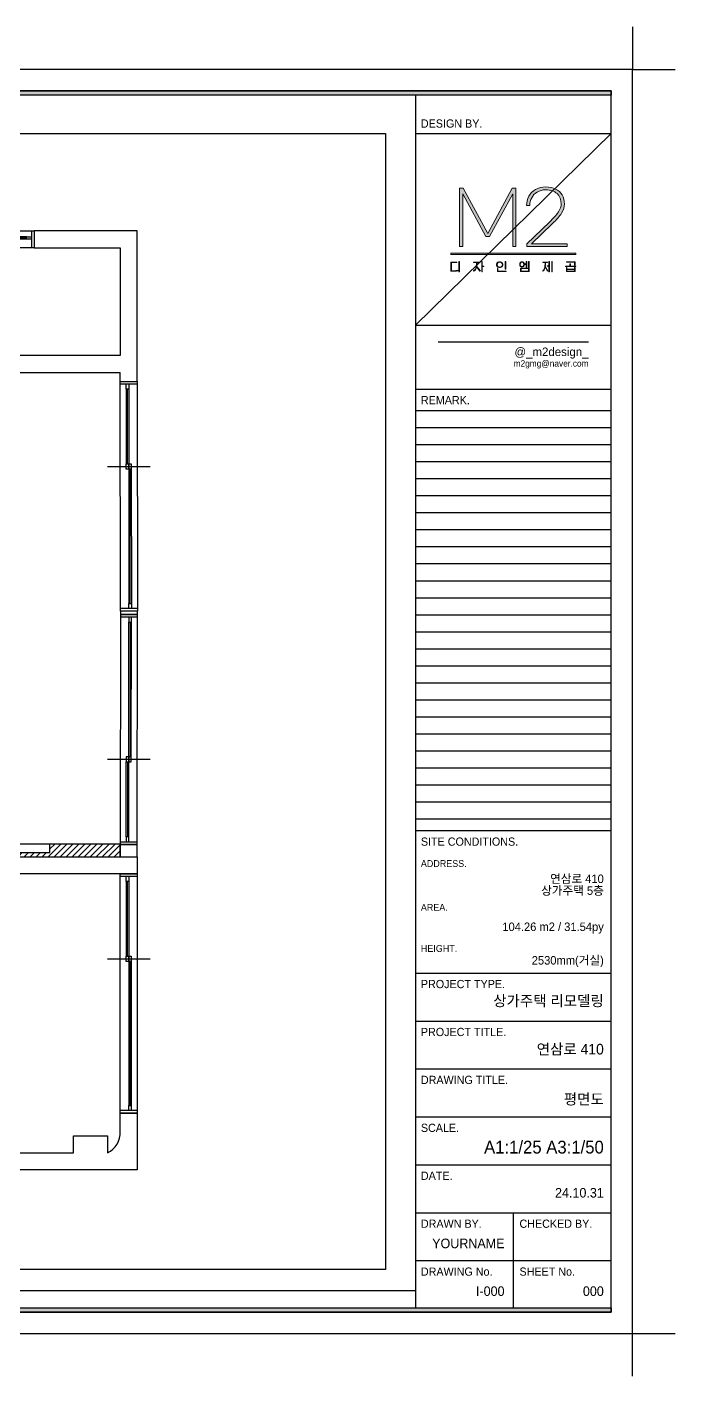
# Model space of a CAD drawing. Header units: millimetres. Extents: x 194631 to 262977, y 38570 to 93030.
# Drawn here: x 255357 to 262977, y 58422 to 74272 of the extents above; entities that cross this region are included whole.
import ezdxf
from ezdxf.enums import TextEntityAlignment as Align

# ---------------------------------------------------------------- set-up
doc = ezdxf.new("R2010")
doc.units = ezdxf.units.MM
doc.header["$LTSCALE"] = 20
doc.linetypes.add('HID', pattern=[2.5, 1.5, -1])
doc.linetypes.add('HIDDEN', pattern=[9.525, 6.35, -3.175])
doc.layers.get('DEFPOINTS').update_dxf_attribs({"color": 248})
for name, color, linetype in [('03-WAL NEW', 3, 'Continuous'), ('07-DIM', 5, 'Continuous'), ('_U+B808_U+C774_U+C5B4 2', 7, 'Continuous'), ('C-WALL1', 2, 'Continuous'), ('FORM(YOURNAME)-1', 1, 'Continuous'), ('FORM(YOURNAME)-11', 1, 'Continuous'), ('FORM(YOURNAME)-11 @ 1', 1, 'Continuous'), ('도면층2', 2, 'Continuous'), ('도면층4', 4, 'Continuous'), ('도면층5', 5, 'Continuous')]:
    doc.layers.add(name, color=color, linetype=linetype)
doc.styles.add('YOURNAME', font='HY울릉도M.TTF')

# ---------------------------------------------------------------- blocks, each defined once
blk = doc.blocks.new('block 34')
at = {"layer": '_U+B808_U+C774_U+C5B4 2'}
h = blk.add_hatch(color=35, dxfattribs=at)
h.dxf.hatch_style = 2
h.paths.add_polyline_path([(674.6, -105.53), (675.73, -105.53), (683.42, -119.69), (691.1, -105.53), (692.22, -105.53), (692.22, -123.82), (691.22, -123.82), (691.22, -107.31), (683.97, -120.67), (682.84, -120.67), (675.59, -107.31), (675.59, -123.82), (674.6, -123.82)])
h = blk.add_hatch(color=35, dxfattribs=at)
h.dxf.hatch_style = 2
edge = h.paths.add_edge_path()
edge.add_spline(control_points=[(704.68, -105.78), (705.57, -106.21), (706.25, -106.83), (706.73, -107.63), (707.21, -108.43), (707.45, -109.38), (707.45, -110.46), (707.45, -111.43), (707.14, -112.39), (706.53, -113.34), (705.92, -114.29), (704.98, -115.38), (703.7, -116.62), (703.7, -116.62), (697.12, -122.91), (697.12, -122.91), (697.12, -122.91), (708.26, -122.91), (708.26, -122.91), (708.26, -122.91), (708.26, -123.82), (708.26, -123.82), (708.26, -123.82), (695.66, -123.82), (695.66, -123.82), (695.66, -123.82), (695.66, -122.91), (695.66, -122.91), (695.66, -122.91), (702.73, -116.15), (702.73, -116.15), (703.99, -114.93), (704.93, -113.86), (705.54, -112.95), (706.15, -112.03), (706.45, -111.2), (706.45, -110.46), (706.45, -109.07), (706.01, -107.98), (705.12, -107.2), (704.23, -106.42), (703.05, -106.03), (701.57, -106.03), (700.53, -106.03), (699.64, -106.26), (698.89, -106.71), (698.15, -107.15), (697.57, -107.75), (697.18, -108.5), (696.79, -109.25), (696.59, -110.06), (696.59, -110.94), (696.59, -110.94), (695.59, -110.94), (695.59, -110.94), (695.59, -109.89), (695.83, -108.93), (696.3, -108.05), (696.77, -107.17), (697.46, -106.46), (698.36, -105.93), (699.26, -105.4), (700.33, -105.13), (701.57, -105.13), (702.76, -105.13), (703.79, -105.35), (704.68, -105.78)], knot_values=[0, 0, 0, 0, 1, 1, 1, 2, 2, 2, 3, 3, 3, 4, 4, 4, 5, 5, 5, 6, 6, 6, 7, 7, 7, 8, 8, 8, 9, 9, 9, 10, 10, 10, 11, 11, 11, 12, 12, 12, 13, 13, 13, 14, 14, 14, 15, 15, 15, 16, 16, 16, 17, 17, 17, 18, 18, 18, 19, 19, 19, 20, 20, 20, 21, 21, 21, 22, 22, 22, 22], degree=3, periodic=0)
at = {"layer": '_U+B808_U+C774_U+C5B4 2', "lineweight": 0}
blk.add_lwpolyline([(674.6, -105.53), (675.73, -105.53), (683.42, -119.69), (691.1, -105.53), (692.22, -105.53), (692.22, -123.82), (691.22, -123.82), (691.22, -107.31), (683.97, -120.67), (682.84, -120.67), (675.59, -107.31), (675.59, -123.82), (674.6, -123.82), (674.6, -105.53)], dxfattribs=at)
blk.add_open_spline([(704.68, -105.78), (705.57, -106.21), (706.25, -106.83), (706.73, -107.63), (707.21, -108.43), (707.45, -109.38), (707.45, -110.46), (707.45, -111.43), (707.14, -112.39), (706.53, -113.34), (705.92, -114.29), (704.98, -115.38), (703.7, -116.62), (703.7, -116.62), (697.12, -122.91), (697.12, -122.91), (697.12, -122.91), (708.26, -122.91), (708.26, -122.91), (708.26, -122.91), (708.26, -123.82), (708.26, -123.82), (708.26, -123.82), (695.66, -123.82), (695.66, -123.82), (695.66, -123.82), (695.66, -122.91), (695.66, -122.91), (695.66, -122.91), (702.73, -116.15), (702.73, -116.15), (703.99, -114.93), (704.93, -113.86), (705.54, -112.95), (706.15, -112.03), (706.45, -111.2), (706.45, -110.46), (706.45, -109.07), (706.01, -107.98), (705.12, -107.2), (704.23, -106.42), (703.05, -106.03), (701.57, -106.03), (700.53, -106.03), (699.64, -106.26), (698.89, -106.71), (698.15, -107.15), (697.57, -107.75), (697.18, -108.5), (696.79, -109.25), (696.59, -110.06), (696.59, -110.94), (696.59, -110.94), (695.59, -110.94), (695.59, -110.94), (695.59, -109.89), (695.83, -108.93), (696.3, -108.05), (696.77, -107.17), (697.46, -106.46), (698.36, -105.93), (699.26, -105.4), (700.33, -105.13), (701.57, -105.13), (702.76, -105.13), (703.79, -105.35), (704.68, -105.78)], degree=3, knots=[0, 0, 0, 0, 1, 1, 1, 2, 2, 2, 3, 3, 3, 4, 4, 4, 5, 5, 5, 6, 6, 6, 7, 7, 7, 8, 8, 8, 9, 9, 9, 10, 10, 10, 11, 11, 11, 12, 12, 12, 13, 13, 13, 14, 14, 14, 15, 15, 15, 16, 16, 16, 17, 17, 17, 18, 18, 18, 19, 19, 19, 20, 20, 20, 21, 21, 21, 22, 22, 22, 22], dxfattribs=at)
blk = doc.blocks.new('block 35')
at = {"layer": '_U+B808_U+C774_U+C5B4 2'}
h = blk.add_hatch(color=35, dxfattribs=at)
h.dxf.hatch_style = 2
edge = h.paths.add_edge_path()
edge.add_spline(control_points=[(673.72, -128.8), (673.72, -128.8), (672, -128.8), (672, -128.8), (672, -128.8), (672, -131.36), (672, -131.36), (672, -131.36), (673.14, -131.36), (673.14, -131.36), (673.29, -131.36), (673.44, -131.34), (673.6, -131.31), (673.75, -131.28), (673.88, -131.24), (673.98, -131.2), (673.98, -131.2), (673.98, -131.35), (673.98, -131.35), (673.88, -131.4), (673.75, -131.44), (673.6, -131.47), (673.45, -131.49), (673.3, -131.51), (673.14, -131.51), (673.14, -131.51), (671.83, -131.51), (671.83, -131.51), (671.83, -131.51), (671.83, -128.65), (671.83, -128.65), (671.83, -128.65), (673.72, -128.65), (673.72, -128.65), (673.72, -128.65), (673.72, -128.8), (673.72, -128.8)], knot_values=[0, 0, 0, 0, 1, 1, 1, 2, 2, 2, 3, 3, 3, 4, 4, 4, 5, 5, 5, 6, 6, 6, 7, 7, 7, 8, 8, 8, 9, 9, 9, 10, 10, 10, 11, 11, 11, 12, 12, 12, 12], degree=3, periodic=0)
h.paths.add_polyline_path([(674.54, -131.73), (674.38, -131.74), (674.38, -128.5), (674.54, -128.5)])
h = blk.add_hatch(color=35, dxfattribs=at)
h.dxf.hatch_style = 2
edge = h.paths.add_edge_path()
edge.add_spline(control_points=[(679.96, -130.01), (679.96, -130.01), (681.09, -131.37), (681.09, -131.37), (681.09, -131.37), (680.96, -131.47), (680.96, -131.47), (680.96, -131.47), (679.92, -130.19), (679.92, -130.19), (679.82, -130.57), (679.69, -130.87), (679.52, -131.09), (679.35, -131.32), (679.14, -131.46), (678.9, -131.51), (678.9, -131.51), (678.9, -131.36), (678.9, -131.36), (679.11, -131.3), (679.3, -131.16), (679.45, -130.93), (679.6, -130.7), (679.71, -130.39), (679.79, -130.03), (679.86, -129.66), (679.91, -129.25), (679.91, -128.8), (679.91, -128.8), (678.97, -128.8), (678.97, -128.8), (678.97, -128.8), (678.97, -128.65), (678.97, -128.65), (678.97, -128.65), (681, -128.65), (681, -128.65), (681, -128.65), (681, -128.8), (681, -128.8), (681, -128.8), (680.07, -128.8), (680.07, -128.8), (680.06, -129.26), (680.03, -129.66), (679.96, -130.01)], knot_values=[0, 0, 0, 0, 1, 1, 1, 2, 2, 2, 3, 3, 3, 4, 4, 4, 5, 5, 5, 6, 6, 6, 7, 7, 7, 8, 8, 8, 9, 9, 9, 10, 10, 10, 11, 11, 11, 12, 12, 12, 13, 13, 13, 14, 14, 14, 15, 15, 15, 15], degree=3, periodic=0)
h.paths.add_polyline_path([(682.21, -130.06), (681.69, -130.06), (681.69, -131.73), (681.54, -131.73), (681.54, -128.5), (681.69, -128.5), (681.69, -129.92), (682.21, -129.92)])
h = blk.add_hatch(color=35, dxfattribs=at)
h.dxf.hatch_style = 2
edge = h.paths.add_edge_path()
edge.add_spline(control_points=[(687.69, -128.68), (687.84, -128.76), (687.95, -128.87), (688.03, -129.01), (688.11, -129.15), (688.15, -129.3), (688.15, -129.47), (688.15, -129.64), (688.11, -129.8), (688.03, -129.94), (687.95, -130.08), (687.84, -130.19), (687.69, -130.27), (687.54, -130.35), (687.36, -130.39), (687.15, -130.39), (686.95, -130.39), (686.77, -130.35), (686.62, -130.27), (686.47, -130.19), (686.36, -130.08), (686.28, -129.94), (686.2, -129.8), (686.16, -129.64), (686.16, -129.47), (686.16, -129.3), (686.2, -129.15), (686.28, -129.01), (686.36, -128.87), (686.47, -128.76), (686.62, -128.68), (686.77, -128.6), (686.95, -128.56), (687.15, -128.56), (687.36, -128.56), (687.54, -128.6), (687.69, -128.68)], knot_values=[0, 0, 0, 0, 1, 1, 1, 2, 2, 2, 3, 3, 3, 4, 4, 4, 5, 5, 5, 6, 6, 6, 7, 7, 7, 8, 8, 8, 9, 9, 9, 10, 10, 10, 11, 11, 11, 12, 12, 12, 12], degree=3, periodic=0)
edge = h.paths.add_edge_path()
edge.add_spline(control_points=[(686.72, -128.79), (686.59, -128.86), (686.49, -128.95), (686.43, -129.07), (686.36, -129.18), (686.32, -129.32), (686.32, -129.47), (686.32, -129.63), (686.36, -129.76), (686.43, -129.88), (686.49, -130), (686.59, -130.09), (686.72, -130.15), (686.84, -130.22), (686.99, -130.25), (687.15, -130.25), (687.32, -130.25), (687.46, -130.22), (687.59, -130.15), (687.72, -130.09), (687.81, -130), (687.88, -129.88), (687.95, -129.76), (687.98, -129.63), (687.98, -129.47), (687.98, -129.32), (687.95, -129.18), (687.88, -129.07), (687.81, -128.95), (687.72, -128.86), (687.59, -128.79), (687.46, -128.73), (687.32, -128.7), (687.15, -128.7), (686.99, -128.7), (686.84, -128.73), (686.72, -128.79)], knot_values=[0, 0, 0, 0, 1, 1, 1, 2, 2, 2, 3, 3, 3, 4, 4, 4, 5, 5, 5, 6, 6, 6, 7, 7, 7, 8, 8, 8, 9, 9, 9, 10, 10, 10, 11, 11, 11, 12, 12, 12, 12], degree=3, periodic=0)
h.paths.add_polyline_path([(686.6, -131.51), (689.15, -131.51), (689.15, -131.66), (686.44, -131.66), (686.44, -130.66), (686.6, -130.66)])
h.paths.add_polyline_path([(689.03, -130.91), (688.87, -130.91), (688.87, -128.5), (689.03, -128.5)])
h = blk.add_hatch(color=35, dxfattribs=at)
h.dxf.hatch_style = 2
edge = h.paths.add_edge_path()
edge.add_spline(control_points=[(694.67, -130), (694.55, -130.16), (694.37, -130.23), (694.14, -130.23), (693.91, -130.23), (693.73, -130.16), (693.61, -130), (693.48, -129.84), (693.42, -129.64), (693.42, -129.39), (693.42, -129.14), (693.48, -128.94), (693.61, -128.78), (693.73, -128.62), (693.91, -128.54), (694.14, -128.54), (694.35, -128.54), (694.51, -128.61), (694.63, -128.74), (694.75, -128.87), (694.83, -129.04), (694.85, -129.25), (694.85, -129.25), (695.45, -129.25), (695.45, -129.25), (695.45, -129.25), (695.45, -128.52), (695.45, -128.52), (695.45, -128.52), (695.61, -128.52), (695.61, -128.52), (695.61, -128.52), (695.61, -130.29), (695.61, -130.29), (695.61, -130.29), (695.45, -130.29), (695.45, -130.29), (695.45, -130.29), (695.45, -129.4), (695.45, -129.4), (695.45, -129.4), (694.86, -129.4), (694.86, -129.4), (694.85, -129.64), (694.79, -129.85), (694.67, -130)], knot_values=[0, 0, 0, 0, 1, 1, 1, 2, 2, 2, 3, 3, 3, 4, 4, 4, 5, 5, 5, 6, 6, 6, 7, 7, 7, 8, 8, 8, 9, 9, 9, 10, 10, 10, 11, 11, 11, 12, 12, 12, 13, 13, 13, 14, 14, 14, 15, 15, 15, 15], degree=3, periodic=0)
edge = h.paths.add_edge_path()
edge.add_spline(control_points=[(693.73, -129.9), (693.83, -130.03), (693.97, -130.09), (694.14, -130.09), (694.31, -130.09), (694.45, -130.03), (694.55, -129.9), (694.65, -129.78), (694.7, -129.61), (694.7, -129.39), (694.7, -129.17), (694.65, -129), (694.55, -128.87), (694.45, -128.75), (694.31, -128.69), (694.14, -128.69), (693.97, -128.69), (693.83, -128.75), (693.73, -128.87), (693.63, -129), (693.58, -129.17), (693.58, -129.39), (693.58, -129.61), (693.63, -129.78), (693.73, -129.9)], knot_values=[0, 0, 0, 0, 1, 1, 1, 2, 2, 2, 3, 3, 3, 4, 4, 4, 5, 5, 5, 6, 6, 6, 7, 7, 7, 8, 8, 8, 8], degree=3, periodic=0)
h.paths.add_polyline_path([(693.69, -130.55), (696.36, -130.55), (696.36, -131.66), (693.69, -131.66)])
h.paths.add_polyline_path([(693.85, -131.51), (696.2, -131.51), (696.2, -130.7), (693.85, -130.7)])
h.paths.add_polyline_path([(696.36, -128.5), (696.36, -130.32), (696.2, -130.32), (696.2, -128.5)])
h = blk.add_hatch(color=35, dxfattribs=at)
h.dxf.hatch_style = 2
edge = h.paths.add_edge_path()
edge.add_spline(control_points=[(701.46, -129.93), (701.46, -129.93), (702.28, -131.39), (702.28, -131.39), (702.28, -131.39), (702.15, -131.47), (702.15, -131.47), (702.15, -131.47), (701.43, -130.17), (701.43, -130.17), (701.3, -130.94), (701.03, -131.39), (700.63, -131.51), (700.63, -131.51), (700.63, -131.35), (700.63, -131.35), (700.88, -131.26), (701.06, -130.99), (701.18, -130.55), (701.3, -130.1), (701.37, -129.52), (701.37, -128.8), (701.37, -128.8), (700.67, -128.8), (700.67, -128.8), (700.67, -128.8), (700.67, -128.65), (700.67, -128.65), (700.67, -128.65), (702.19, -128.65), (702.19, -128.65), (702.19, -128.65), (702.19, -128.8), (702.19, -128.8), (702.19, -128.8), (701.53, -128.8), (701.53, -128.8), (701.52, -129.25), (701.5, -129.63), (701.46, -129.93)], knot_values=[0, 0, 0, 0, 1, 1, 1, 2, 2, 2, 3, 3, 3, 4, 4, 4, 5, 5, 5, 6, 6, 6, 7, 7, 7, 8, 8, 8, 9, 9, 9, 10, 10, 10, 11, 11, 11, 12, 12, 12, 13, 13, 13, 13], degree=3, periodic=0)
h.paths.add_polyline_path([(702.59, -128.52), (702.75, -128.52), (702.75, -131.68), (702.59, -131.68), (702.59, -129.95), (702, -129.95), (702, -129.8), (702.59, -129.8)])
h.paths.add_polyline_path([(703.61, -128.5), (703.61, -131.73), (703.45, -131.73), (703.45, -128.5)])
h = blk.add_hatch(color=35, dxfattribs=at)
h.dxf.hatch_style = 2
h.paths.add_polyline_path([(711.02, -129.93), (711.02, -130.07), (707.82, -130.07), (707.82, -129.93), (709.16, -129.93), (709.16, -129.2), (709.32, -129.2), (709.32, -129.93)])
h.paths.add_polyline_path([(710.61, -128.72), (708.07, -128.72), (708.07, -128.57), (710.77, -128.57), (710.77, -129.64), (710.61, -129.64)])
h.paths.add_polyline_path([(710.61, -130.36), (710.77, -130.36), (710.77, -131.66), (708.08, -131.66), (708.08, -130.36), (708.24, -130.36), (708.24, -130.83), (710.61, -130.83)])
h.paths.add_polyline_path([(710.61, -131.52), (710.61, -130.97), (708.24, -130.97), (708.24, -131.52)])
at = {"layer": '_U+B808_U+C774_U+C5B4 2', "lineweight": 0}
for points in [[(674.54, -131.73), (674.38, -131.74), (674.38, -128.5), (674.54, -128.5), (674.54, -131.73)], [(682.21, -130.06), (681.69, -130.06), (681.69, -131.73), (681.54, -131.73), (681.54, -128.5), (681.69, -128.5), (681.69, -129.92), (682.21, -129.92), (682.21, -130.06)], [(686.6, -131.51), (689.15, -131.51), (689.15, -131.66), (686.44, -131.66), (686.44, -130.66), (686.6, -130.66), (686.6, -131.51)], [(689.03, -130.91), (688.87, -130.91), (688.87, -128.5), (689.03, -128.5), (689.03, -130.91)], [(693.69, -130.55), (696.36, -130.55), (696.36, -131.66), (693.69, -131.66), (693.69, -130.55)], [(693.85, -131.51), (696.2, -131.51), (696.2, -130.7), (693.85, -130.7), (693.85, -131.51)], [(696.36, -128.5), (696.36, -130.32), (696.2, -130.32), (696.2, -128.5), (696.36, -128.5)], [(702.59, -128.52), (702.75, -128.52), (702.75, -131.68), (702.59, -131.68), (702.59, -129.95), (702, -129.95), (702, -129.8), (702.59, -129.8), (702.59, -128.52)], [(703.61, -128.5), (703.61, -131.73), (703.45, -131.73), (703.45, -128.5), (703.61, -128.5)], [(711.02, -129.93), (711.02, -130.07), (707.82, -130.07), (707.82, -129.93), (709.16, -129.93), (709.16, -129.2), (709.32, -129.2), (709.32, -129.93), (711.02, -129.93)], [(710.61, -128.72), (708.07, -128.72), (708.07, -128.57), (710.77, -128.57), (710.77, -129.64), (710.61, -129.64), (710.61, -128.72)], [(710.61, -130.36), (710.77, -130.36), (710.77, -131.66), (708.08, -131.66), (708.08, -130.36), (708.24, -130.36), (708.24, -130.83), (710.61, -130.83), (710.61, -130.36)], [(710.61, -131.52), (710.61, -130.97), (708.24, -130.97), (708.24, -131.52), (710.61, -131.52)]]:
    blk.add_lwpolyline(points, dxfattribs=at)
for points, knots in [([(673.72, -128.8), (673.72, -128.8), (672, -128.8), (672, -128.8), (672, -128.8), (672, -131.36), (672, -131.36), (672, -131.36), (673.14, -131.36), (673.14, -131.36), (673.29, -131.36), (673.44, -131.34), (673.6, -131.31), (673.75, -131.28), (673.88, -131.24), (673.98, -131.2), (673.98, -131.2), (673.98, -131.35), (673.98, -131.35), (673.88, -131.4), (673.75, -131.44), (673.6, -131.47), (673.45, -131.49), (673.3, -131.51), (673.14, -131.51), (673.14, -131.51), (671.83, -131.51), (671.83, -131.51), (671.83, -131.51), (671.83, -128.65), (671.83, -128.65), (671.83, -128.65), (673.72, -128.65), (673.72, -128.65), (673.72, -128.65), (673.72, -128.8), (673.72, -128.8)], [0, 0, 0, 0, 1, 1, 1, 2, 2, 2, 3, 3, 3, 4, 4, 4, 5, 5, 5, 6, 6, 6, 7, 7, 7, 8, 8, 8, 9, 9, 9, 10, 10, 10, 11, 11, 11, 12, 12, 12, 12]), ([(679.96, -130.01), (679.96, -130.01), (681.09, -131.37), (681.09, -131.37), (681.09, -131.37), (680.96, -131.47), (680.96, -131.47), (680.96, -131.47), (679.92, -130.19), (679.92, -130.19), (679.82, -130.57), (679.69, -130.87), (679.52, -131.09), (679.35, -131.32), (679.14, -131.46), (678.9, -131.51), (678.9, -131.51), (678.9, -131.36), (678.9, -131.36), (679.11, -131.3), (679.3, -131.16), (679.45, -130.93), (679.6, -130.7), (679.71, -130.39), (679.79, -130.03), (679.86, -129.66), (679.91, -129.25), (679.91, -128.8), (679.91, -128.8), (678.97, -128.8), (678.97, -128.8), (678.97, -128.8), (678.97, -128.65), (678.97, -128.65), (678.97, -128.65), (681, -128.65), (681, -128.65), (681, -128.65), (681, -128.8), (681, -128.8), (681, -128.8), (680.07, -128.8), (680.07, -128.8), (680.06, -129.26), (680.03, -129.66), (679.96, -130.01)], [0, 0, 0, 0, 1, 1, 1, 2, 2, 2, 3, 3, 3, 4, 4, 4, 5, 5, 5, 6, 6, 6, 7, 7, 7, 8, 8, 8, 9, 9, 9, 10, 10, 10, 11, 11, 11, 12, 12, 12, 13, 13, 13, 14, 14, 14, 15, 15, 15, 15]), ([(687.69, -128.68), (687.84, -128.76), (687.95, -128.87), (688.03, -129.01), (688.11, -129.15), (688.15, -129.3), (688.15, -129.47), (688.15, -129.64), (688.11, -129.8), (688.03, -129.94), (687.95, -130.08), (687.84, -130.19), (687.69, -130.27), (687.54, -130.35), (687.36, -130.39), (687.15, -130.39), (686.95, -130.39), (686.77, -130.35), (686.62, -130.27), (686.47, -130.19), (686.36, -130.08), (686.28, -129.94), (686.2, -129.8), (686.16, -129.64), (686.16, -129.47), (686.16, -129.3), (686.2, -129.15), (686.28, -129.01), (686.36, -128.87), (686.47, -128.76), (686.62, -128.68), (686.77, -128.6), (686.95, -128.56), (687.15, -128.56), (687.36, -128.56), (687.54, -128.6), (687.69, -128.68)], [0, 0, 0, 0, 1, 1, 1, 2, 2, 2, 3, 3, 3, 4, 4, 4, 5, 5, 5, 6, 6, 6, 7, 7, 7, 8, 8, 8, 9, 9, 9, 10, 10, 10, 11, 11, 11, 12, 12, 12, 12]), ([(686.72, -128.79), (686.59, -128.86), (686.49, -128.95), (686.43, -129.07), (686.36, -129.18), (686.32, -129.32), (686.32, -129.47), (686.32, -129.63), (686.36, -129.76), (686.43, -129.88), (686.49, -130), (686.59, -130.09), (686.72, -130.15), (686.84, -130.22), (686.99, -130.25), (687.15, -130.25), (687.32, -130.25), (687.46, -130.22), (687.59, -130.15), (687.72, -130.09), (687.81, -130), (687.88, -129.88), (687.95, -129.76), (687.98, -129.63), (687.98, -129.47), (687.98, -129.32), (687.95, -129.18), (687.88, -129.07), (687.81, -128.95), (687.72, -128.86), (687.59, -128.79), (687.46, -128.73), (687.32, -128.7), (687.15, -128.7), (686.99, -128.7), (686.84, -128.73), (686.72, -128.79)], [0, 0, 0, 0, 1, 1, 1, 2, 2, 2, 3, 3, 3, 4, 4, 4, 5, 5, 5, 6, 6, 6, 7, 7, 7, 8, 8, 8, 9, 9, 9, 10, 10, 10, 11, 11, 11, 12, 12, 12, 12]), ([(694.67, -130), (694.55, -130.16), (694.37, -130.23), (694.14, -130.23), (693.91, -130.23), (693.73, -130.16), (693.61, -130), (693.48, -129.84), (693.42, -129.64), (693.42, -129.39), (693.42, -129.14), (693.48, -128.94), (693.61, -128.78), (693.73, -128.62), (693.91, -128.54), (694.14, -128.54), (694.35, -128.54), (694.51, -128.61), (694.63, -128.74), (694.75, -128.87), (694.83, -129.04), (694.85, -129.25), (694.85, -129.25), (695.45, -129.25), (695.45, -129.25), (695.45, -129.25), (695.45, -128.52), (695.45, -128.52), (695.45, -128.52), (695.61, -128.52), (695.61, -128.52), (695.61, -128.52), (695.61, -130.29), (695.61, -130.29), (695.61, -130.29), (695.45, -130.29), (695.45, -130.29), (695.45, -130.29), (695.45, -129.4), (695.45, -129.4), (695.45, -129.4), (694.86, -129.4), (694.86, -129.4), (694.85, -129.64), (694.79, -129.85), (694.67, -130)], [0, 0, 0, 0, 1, 1, 1, 2, 2, 2, 3, 3, 3, 4, 4, 4, 5, 5, 5, 6, 6, 6, 7, 7, 7, 8, 8, 8, 9, 9, 9, 10, 10, 10, 11, 11, 11, 12, 12, 12, 13, 13, 13, 14, 14, 14, 15, 15, 15, 15]), ([(693.73, -129.9), (693.83, -130.03), (693.97, -130.09), (694.14, -130.09), (694.31, -130.09), (694.45, -130.03), (694.55, -129.9), (694.65, -129.78), (694.7, -129.61), (694.7, -129.39), (694.7, -129.17), (694.65, -129), (694.55, -128.87), (694.45, -128.75), (694.31, -128.69), (694.14, -128.69), (693.97, -128.69), (693.83, -128.75), (693.73, -128.87), (693.63, -129), (693.58, -129.17), (693.58, -129.39), (693.58, -129.61), (693.63, -129.78), (693.73, -129.9)], [0, 0, 0, 0, 1, 1, 1, 2, 2, 2, 3, 3, 3, 4, 4, 4, 5, 5, 5, 6, 6, 6, 7, 7, 7, 8, 8, 8, 8]), ([(701.46, -129.93), (701.46, -129.93), (702.28, -131.39), (702.28, -131.39), (702.28, -131.39), (702.15, -131.47), (702.15, -131.47), (702.15, -131.47), (701.43, -130.17), (701.43, -130.17), (701.3, -130.94), (701.03, -131.39), (700.63, -131.51), (700.63, -131.51), (700.63, -131.35), (700.63, -131.35), (700.88, -131.26), (701.06, -130.99), (701.18, -130.55), (701.3, -130.1), (701.37, -129.52), (701.37, -128.8), (701.37, -128.8), (700.67, -128.8), (700.67, -128.8), (700.67, -128.8), (700.67, -128.65), (700.67, -128.65), (700.67, -128.65), (702.19, -128.65), (702.19, -128.65), (702.19, -128.65), (702.19, -128.8), (702.19, -128.8), (702.19, -128.8), (701.53, -128.8), (701.53, -128.8), (701.52, -129.25), (701.5, -129.63), (701.46, -129.93)], [0, 0, 0, 0, 1, 1, 1, 2, 2, 2, 3, 3, 3, 4, 4, 4, 5, 5, 5, 6, 6, 6, 7, 7, 7, 8, 8, 8, 9, 9, 9, 10, 10, 10, 11, 11, 11, 12, 12, 12, 13, 13, 13, 13])]:
    blk.add_open_spline(points, degree=3, knots=knots, dxfattribs=at)
blk = doc.blocks.new('block 33')
at = {"layer": '_U+B808_U+C774_U+C5B4 2'}
for name in ['block 34', 'block 35']:
    blk.add_blockref(name, (0, 0), dxfattribs=at)
blk = doc.blocks.new('block 32')
at = {"layer": '_U+B808_U+C774_U+C5B4 2'}
h = blk.add_hatch(color=35, dxfattribs=at)
h.dxf.hatch_style = 2
h.paths.add_polyline_path([(711.02, -126.32), (671.83, -126.32), (671.83, -125.91), (711.02, -125.91)])
at = {"layer": '_U+B808_U+C774_U+C5B4 2', "lineweight": 0}
blk.add_lwpolyline([(711.02, -126.32), (671.83, -126.32), (671.83, -125.91), (711.02, -125.91), (711.02, -126.32)], dxfattribs=at)
at = {"layer": '_U+B808_U+C774_U+C5B4 2'}
blk.add_blockref('block 33', (0, 0), dxfattribs=at)
blk = doc.blocks.new('FORM-ELEVATION')
at = {"layer": 'FORM(YOURNAME)-11'}
h = blk.add_hatch(color=256, dxfattribs=at)
h.dxf.hatch_style = 1
h.paths.add_polyline_path([(-10309, 35708), (71691, 35708), (71691, 35508), (-10309, 35508)])
h.paths.add_polyline_path([(-10309, -21492), (71691, -21492), (71691, -21692), (-10309, -21692)])
at = {"layer": 'DEFPOINTS', "color": 158}
for p, q in [((62481, 35508), (62481, -21492)), ((62481, 33708), (71691, 33708)), ((62481, 24686), (71691, 33708)), ((62481, 24686), (71691, 24686)), ((62481, 20686), (71691, 20686)), ((62481, 19886), (71691, 19886)), ((62481, 19086), (71691, 19086)), ((62481, 18286), (71691, 18286)), ((62481, 17486), (71691, 17486)), ((62481, 16686), (71691, 16686)), ((62481, 15886), (71691, 15886)), ((62481, 15086), (71691, 15086)), ((62481, 14286), (71691, 14286)), ((62481, 13486), (71691, 13486)), ((62481, 12686), (71691, 12686)), ((62481, 11886), (71691, 11886)), ((62481, 11086), (71691, 11086)), ((62481, 10286), (71691, 10286)), ((62481, 9486), (71691, 9486)), ((62481, 8686), (71691, 8686)), ((62481, 7886), (71691, 7886)), ((62481, 7086), (71691, 7086)), ((62481, 6286), (71691, 6286)), ((62481, 5486), (71691, 5486)), ((62481, 4686), (71691, 4686)), ((62481, 3886), (71691, 3886)), ((62481, 3086), (71691, 3086)), ((62481, 2286), (71691, 2286)), ((62481, 1486), (71691, 1486)), ((62481, -20692), (-10309, -20692))]:
    blk.add_line(p, q, dxfattribs=at)
at = {"layer": 'DEFPOINTS', "color": 1}
for points in [[(72691, 38708), (72691, 36708), (74691, 36708)], [(72691, -24692), (72691, -22692), (74691, -22692)]]:
    blk.add_lwpolyline(points, dxfattribs=at)
at = {"layer": 'DEFPOINTS', "color": 158}
for points in [[(-10309, -21692), (71691, -21692), (71691, 35708), (-10309, 35708)], [(-8309, 33708), (61071, 33708), (61071, -19692), (-8309, -19692)]]:
    blk.add_lwpolyline(points, close=True, dxfattribs=at)
at = {"layer": 'FORM(YOURNAME)-11', "color": 251}
blk.add_line((63550, 23916), (70622, 23916), dxfattribs=at)
at = {"layer": 'FORM(YOURNAME)-11', "color": 14}
for p, q in [((62481, 21686), (71691, 21686)), ((62481, 937), (71691, 937)), ((62481, -5756), (71691, -5756)), ((62481, -8009), (71691, -8009)), ((62481, -10261), (71691, -10261)), ((62481, -12514), (71691, -12514)), ((62481, -14766), (71691, -14766)), ((62481, -17019), (71691, -17019)), ((67086, -17019), (67086, -21492)), ((62481, -19271), (71691, -19271))]:
    blk.add_line(p, q, dxfattribs=at)
at = {"layer": 'FORM(YOURNAME)-11', "color": 250}
blk.add_lwpolyline([(-11309, -22692), (72691, -22692), (72691, 36708), (-11309, 36708)], close=True, dxfattribs=at)
at = {"layer": 'FORM(YOURNAME)-11'}
for points in [[(-10309, 35708), (71691, 35708), (71691, 35508), (-10309, 35508)], [(-10309, -21492), (71691, -21492), (71691, -21692), (-10309, -21692)]]:
    blk.add_lwpolyline(points, close=True, dxfattribs=at)
at = {"layer": '_U+B808_U+C774_U+C5B4 2', "xscale": 150, "yscale": 150, "zscale": 150}
blk.add_blockref('block 32', (-36628, 46957), dxfattribs=at)
at = {"layer": 'FORM(YOURNAME)-11', "color": 14, "style": 'YOURNAME'}
for s, height, p in [('DESIGN BY.', 386.1, (62739, 34170)), ('REMARK.', 386.1, (62739, 21172)), ('SITE CONDITIONS.', 386.14, (62739, 422)), ('PROJECT TYPE.', 386.14, (62739, -6271)), ('PROJECT TITLE.', 386.14, (62739, -8524)), ('DRAWING TITLE.', 386.14, (62739, -10776)), ('SCALE.', 386.1, (62739, -13029)), ('DATE.', 386.1, (62739, -15281)), ('DRAWN BY.', 386.1, (62739, -17534)), ('CHECKED BY.', 386.14, (67376, -17534)), ('DRAWING No.', 386.14, (62739, -19786)), ('SHEET No.', 386.1, (67376, -19786))]:
    blk.add_text(s, height=height, dxfattribs=at).set_placement(p, align=Align.MIDDLE_LEFT)
for s, height, width, p in [('@_m2design_', 400, 1.03, (70622, 23242)), ('m2gmg@naver.com', 300, 0.995, (70622, 22747))]:
    blk.add_text(s, height=height, dxfattribs=dict(at, width=width)).set_placement(p, align=Align.RIGHT)
at = {"layer": 'FORM(YOURNAME)-11', "color": 251, "style": 'YOURNAME'}
for s, p in [('ADDRESS.', (62739, -608)), ('AREA.', (62739, -2667)), ('HEIGHT.', (62739, -4598))]:
    blk.add_text(s, height=321.8, dxfattribs=at).set_placement(p, align=Align.MIDDLE_LEFT)
at = {"layer": 'FORM(YOURNAME)-11', "color": 3, "style": 'YOURNAME'}
for tag, height, p in [('1', 450, (71041, -1219)), ('2', 450, (71041, -1863)), ('3', 450, (71041, -3150)), ('4', 450, (71041, -5081)), ('5', 515, (71041, -7398)), ('6', 515, (71041, -9650)), ('7', 515, (71041, -11903)), ('8', 515, (71041, -14155)), ('9', 515, (71041, -16408)), ('10', 515, (66791, -18596)), ('11', 515, (71041, -18660)), ('12', 515, (66791, -20848)), ('13', 515, (71041, -20848))]:
    blk.add_attdef(tag, text='', height=height, dxfattribs=at).set_placement(p, align=Align.MIDDLE_RIGHT)
blk = doc.blocks.new('*U219')
at = {"layer": 'FORM(YOURNAME)-1'}
ref = blk.add_blockref('FORM-ELEVATION', (244304, 64595), dxfattribs=dict(at, xscale=0.2500000000000001, yscale=0.2500000000000001, zscale=0.2500000000000001))
ref.add_attrib('12', 'I-000', dxfattribs={"layer": 'FORM(YOURNAME)-11 @ 1', "color": 3, "height": 112.5, "style": 'YOURNAME'}).set_placement((260972, 59419), align=Align.MIDDLE_RIGHT)
ref.add_attrib('13', '000', dxfattribs={"layer": 'FORM(YOURNAME)-11 @ 1', "color": 3, "height": 112.5, "style": 'YOURNAME'}).set_placement((262139, 59419), align=Align.MIDDLE_RIGHT)
ref.add_attrib('10', 'YOURNAME', dxfattribs={"layer": 'FORM(YOURNAME)-11 @ 1', "color": 3, "height": 112.5, "style": 'YOURNAME'}).set_placement((260972, 59980), align=Align.MIDDLE_RIGHT)
ref.add_attrib('9', '24.10.31', dxfattribs={"layer": 'FORM(YOURNAME)-11 @ 1', "color": 3, "height": 112.5, "style": 'YOURNAME'}).set_placement((262139, 60575), align=Align.MIDDLE_RIGHT)
ref.add_attrib('8', 'A1:1/25 A3:1/50', dxfattribs={"layer": 'FORM(YOURNAME)-11 @ 1', "color": 3, "height": 150, "style": 'YOURNAME'}).set_placement((262139, 61111), align=Align.MIDDLE_RIGHT)
ref.add_attrib('7', '평면도', dxfattribs={"layer": 'FORM(YOURNAME)-11 @ 1', "color": 3, "height": 125, "style": 'YOURNAME'}).set_placement((262139, 61675), align=Align.MIDDLE_RIGHT)
ref.add_attrib('6', '연삼로 410', dxfattribs={"layer": 'FORM(YOURNAME)-11 @ 1', "color": 3, "height": 125, "style": 'YOURNAME'}).set_placement((262139, 62262), align=Align.MIDDLE_RIGHT)
ref.add_attrib('5', '상가주택 리모델링', dxfattribs={"layer": 'FORM(YOURNAME)-11 @ 1', "color": 3, "height": 125, "style": 'YOURNAME'}).set_placement((262139, 62830), align=Align.MIDDLE_RIGHT)
ref.add_attrib('1', '연삼로 410', dxfattribs={"layer": 'FORM(YOURNAME)-11 @ 1', "color": 3, "height": 100, "style": 'YOURNAME'}).set_placement((262139, 64264), align=Align.MIDDLE_RIGHT)
ref.add_attrib('2', '상가주택 5층', dxfattribs={"layer": 'FORM(YOURNAME)-11 @ 1', "color": 3, "height": 100, "style": 'YOURNAME'}).set_placement((262139, 64125), align=Align.MIDDLE_RIGHT)
ref.add_attrib('3', '104.26 m2 / 31.54py', dxfattribs={"layer": 'FORM(YOURNAME)-11 @ 1', "color": 3, "height": 100, "style": 'YOURNAME'}).set_placement((262139, 63700), align=Align.MIDDLE_RIGHT)
ref.add_attrib('4', '2530mm(거실)', dxfattribs={"layer": 'FORM(YOURNAME)-11 @ 1', "color": 3, "height": 100, "style": 'YOURNAME'}).set_placement((262139, 63306), align=Align.MIDDLE_RIGHT)
blk = doc.blocks.new('FLLLOR')
at = {"color": 8, "linetype": 'HID', "ltscale": 2}
for points in [[(204372, 86507), (206195, 86507), (206195, 88971)], [(206395, 88971), (206395, 86206), (204372, 86207)]]:
    blk.add_lwpolyline(points, dxfattribs=at)
at = {"layer": 'C-WALL1'}
for p, q in [((210309, 90636), (209095, 90636)), ((209095, 90636), (209095, 90436)), ((210309, 88866), (210309, 90636)), ((209095, 90436), (210109, 90436)), ((210109, 90436), (210109, 89171)), ((210109, 89171), (206195, 89171)), ((206195, 89171), (206195, 88971)), ((206395, 89171), (206245, 89171)), ((206195, 88971), (206395, 88971)), ((206395, 88971), (210109, 88971)), ((210109, 88866), (210109, 88971)), ((210109, 88866), (210309, 88866)), ((203032, 86507), (204372, 86507)), ((204372, 86507), (204372, 86207)), ((202832, 84636), (203032, 84636)), ((202832, 83601), (203032, 83601)), ((206397, 83081), (206397, 79801))]:
    blk.add_line(p, q, dxfattribs=at)
for points in [[(199872, 81366), (199872, 81566), (199872, 81366), (199237, 81366), (199237, 90636), (199997, 90636), (199997, 90436), (199437, 90436)], [(204372, 86207), (203032, 86206), (203032, 85921), (202832, 85921), (202832, 90436), (202387, 90436), (202387, 90636), (203327, 90636), (203327, 90436), (203032, 90436), (203032, 86506)], [(199437, 90436), (199437, 86836), (200952, 86836), (200952, 86636), (200952, 86516), (200752, 86516), (200752, 86636), (199437, 86636), (199437, 84866), (200752, 84866)], [(200752, 84866), (200752, 85716), (200952, 85716), (200952, 84866), (202832, 84866), (202832, 84886), (203032, 84886), (203032, 84636)], [(202832, 84636), (202832, 84666), (199437, 84666), (199437, 81566), (199872, 81566)], [(203032, 83601), (203032, 81551), (203427, 81551), (203427, 81366), (202272, 81366), (202272, 81566), (202832, 81566), (202832, 83601)], [(206198, 79801), (204627, 79801), (204627, 83081), (205367, 83081), (205367, 83281), (204427, 83281)], [(206197, 79801), (206197, 83281), (206427, 83281), (206427, 83081), (206398, 83081)]]:
    blk.add_lwpolyline(points, dxfattribs=at)
for points in [[(204327, 90636), (204327, 90236), (204727, 90236), (204727, 90436), (205177, 90436), (205177, 90636)], [(206395, 90066), (206395, 90636), (205677, 90636), (205677, 90436), (206195, 90436), (206195, 90066)], [(207457, 83281), (210309, 83281), (210309, 83081), (207457, 83081)]]:
    blk.add_lwpolyline(points, close=True, dxfattribs=at)
blk.add_lwpolyline([(206398, 79801), (209559, 79801), (209559, 80001), (209959, 80001), (209959, 79801), (209959, 79801, 0.301385), (210109, 80051), (210109, 80269), (210309, 80269), (210309, 79601), (204427, 79601), (204427, 83281)], format="xyb", dxfattribs=at)
at = {"layer": '도면층2'}
blk.add_line((206395, 90436), (206395, 90636), dxfattribs=at)
at = {"layer": '도면층4'}
for p, q in [((201192, 90770), (201192, 90270)), ((203827, 90286), (203827, 90786)), ((205427, 90286), (205427, 90786)), ((208195, 90786), (208195, 90286)), ((199997, 90636), (202387, 90636)), ((199997, 90436), (199997, 90636)), ((200027, 90436), (200027, 90636)), ((200087, 90570), (201162, 90570)), ((201222, 90600), (202297, 90600)), ((201222, 90526), (202297, 90526)), ((202357, 90636), (202357, 90436)), ((202387, 90636), (202387, 90436)), ((203327, 90436), (203327, 90636)), ((203327, 90636), (204327, 90636)), ((203357, 90436), (203357, 90636)), ((203797, 90521), (203417, 90521)), ((204237, 90551), (203857, 90551)), ((204297, 90636), (204297, 90436)), ((204327, 90636), (204327, 90436)), ((205177, 90436), (205177, 90636)), ((205177, 90636), (205677, 90636)), ((205207, 90436), (205207, 90636)), ((205397, 90521), (205267, 90521)), ((205587, 90551), (205457, 90551)), ((205647, 90636), (205647, 90436)), ((205677, 90636), (205677, 90436)), ((206395, 90636), (209095, 90636)), ((206395, 90436), (206395, 90636)), ((206425, 90436), (206425, 90636)), ((206485, 90521), (208165, 90521)), ((208225, 90551), (209005, 90551)), ((209065, 90636), (209065, 90436)), ((209095, 90636), (209095, 90436)), ((202387, 90436), (199997, 90436)), ((200087, 90496), (201162, 90496)), ((204327, 90436), (203327, 90436)), ((205677, 90436), (205177, 90436)), ((209095, 90436), (206395, 90436)), ((206245, 90066), (206245, 89171)), ((206395, 89171), (206395, 90066)), ((206365, 89261), (207139, 89261)), ((206365, 89231), (206365, 89261)), ((207139, 89231), (207139, 89261)), ((206245, 89171), (206395, 89171)), ((206395, 89171), (206245, 89171)), ((206365, 89231), (207140, 89231)), ((210110, 86166), (210109, 88866)), ((210109, 88866), (210309, 88866)), ((210109, 88836), (210309, 88836)), ((210194, 87896), (210194, 88776)), ((210309, 88866), (210310, 86166)), ((209959, 87866), (210459, 87866)), ((210225, 86256), (210224, 87836)), ((200782, 86456), (200101, 86456)), ((200102, 86456), (200102, 86426)), ((200782, 86426), (200102, 86426)), ((200952, 86516), (200752, 86516)), ((200752, 86516), (200752, 85716)), ((200752, 86516), (200952, 86516)), ((200782, 86456), (200782, 86426)), ((200952, 85716), (200952, 86516)), ((210110, 86126), (210109, 83426)), ((210310, 86196), (210110, 86196)), ((210310, 86166), (210110, 86166)), ((210310, 86126), (210110, 86126)), ((210310, 86096), (210110, 86096)), ((210309, 83426), (210310, 86126)), ((210225, 86036), (210224, 84456)), ((200752, 85716), (200952, 85716)), ((209959, 84426), (210459, 84426)), ((210194, 84396), (210194, 83516)), ((210109, 83456), (210309, 83456)), ((210109, 83426), (210309, 83426)), ((206427, 83081), (206427, 83281)), ((210109, 80269), (210109, 83081)), ((210109, 83081), (210309, 83081)), ((210309, 83081), (210309, 80269)), ((210109, 83051), (210309, 83051)), ((210194, 82111), (210194, 82991)), ((209959, 82081), (210459, 82081)), ((210224, 80359), (210224, 82051)), ((201072, 81721), (201072, 81221)), ((199872, 81566), (202272, 81566)), ((199872, 81366), (199872, 81566)), ((199902, 81366), (199902, 81566)), ((199962, 81500), (201042, 81500)), ((201102, 81530), (202182, 81530)), ((202242, 81566), (202242, 81366)), ((202272, 81566), (202272, 81366)), ((203427, 81533), (204427, 81533)), ((203427, 81383), (203427, 81533)), ((202272, 81366), (199872, 81366)), ((199962, 81426), (201042, 81426)), ((201102, 81456), (202182, 81456)), ((204427, 81383), (203427, 81383)), ((204337, 81413), (204337, 80534)), ((204367, 81413), (204337, 81413)), ((204367, 81413), (204367, 80533)), ((204367, 80533), (204337, 80533)), ((210309, 80299), (210109, 80299)), ((210309, 80269), (210109, 80269))]:
    blk.add_line(p, q, dxfattribs=at)
at = {"layer": '도면층4', "linetype": 'HIDDEN'}
for p, q in [((202832, 86836), (200952, 86836)), ((202832, 86636), (200952, 86636))]:
    blk.add_line(p, q, dxfattribs=at)
at = {"layer": '도면층4'}
for points in [[(200027, 90555), (200027, 90585), (200087, 90585), (200087, 90555)], [(200027, 90481), (200027, 90511), (200087, 90511), (200087, 90481)], [(201162, 90585), (201162, 90615), (201222, 90615), (201222, 90585)], [(201162, 90555), (201162, 90585), (201222, 90585), (201222, 90555)], [(201162, 90511), (201162, 90541), (201222, 90541), (201222, 90511)], [(201162, 90481), (201162, 90511), (201222, 90511), (201222, 90481)], [(202297, 90585), (202297, 90615), (202357, 90615), (202357, 90585)], [(202297, 90511), (202297, 90541), (202357, 90541), (202357, 90511)], [(203417, 90536), (203417, 90506), (203357, 90506), (203357, 90536)], [(203857, 90566), (203857, 90536), (203797, 90536), (203797, 90566)], [(203857, 90536), (203857, 90506), (203797, 90506), (203797, 90536)], [(204297, 90566), (204297, 90536), (204237, 90536), (204237, 90566)], [(205267, 90536), (205267, 90506), (205207, 90506), (205207, 90536)], [(205457, 90566), (205457, 90536), (205397, 90536), (205397, 90566)], [(205457, 90536), (205457, 90506), (205397, 90506), (205397, 90536)], [(205647, 90566), (205647, 90536), (205587, 90536), (205587, 90566)], [(206425, 90506), (206425, 90536), (206485, 90536), (206485, 90506)], [(208165, 90536), (208165, 90566), (208225, 90566), (208225, 90536)], [(208165, 90506), (208165, 90536), (208225, 90536), (208225, 90506)], [(209005, 90536), (209005, 90566), (209065, 90566), (209065, 90536)], [(210209, 88776), (210179, 88776), (210179, 88836), (210209, 88836)], [(210209, 87836), (210179, 87836), (210179, 87896), (210209, 87896)], [(210239, 87836), (210209, 87836), (210209, 87896), (210239, 87896)], [(200952, 86636), (200982, 86636), (200982, 86836), (200952, 86836)], [(202832, 86636), (202802, 86636), (202802, 86836), (202832, 86836)], [(210240, 86196), (210210, 86196), (210210, 86256), (210240, 86256)], [(210110, 86126), (210310, 86126), (210310, 86166), (210110, 86166)], [(210240, 86096), (210210, 86096), (210210, 86036), (210240, 86036)], [(210209, 84456), (210179, 84456), (210179, 84396), (210209, 84396)], [(210239, 84456), (210209, 84456), (210209, 84396), (210239, 84396)], [(210209, 83516), (210179, 83516), (210179, 83456), (210209, 83456)], [(210209, 82991), (210179, 82991), (210179, 83051), (210209, 83051)], [(210209, 82051), (210179, 82051), (210179, 82111), (210209, 82111)], [(210239, 82051), (210209, 82051), (210209, 82111), (210239, 82111)], [(199902, 81485), (199902, 81515), (199962, 81515), (199962, 81485)], [(201042, 81515), (201042, 81545), (201102, 81545), (201102, 81515)], [(201042, 81485), (201042, 81515), (201102, 81515), (201102, 81485)], [(201042, 81441), (201042, 81471), (201102, 81471), (201102, 81441)], [(202182, 81515), (202182, 81545), (202242, 81545), (202242, 81515)], [(202182, 81441), (202182, 81471), (202242, 81471), (202242, 81441)], [(199902, 81411), (199902, 81441), (199962, 81441), (199962, 81411)], [(201042, 81411), (201042, 81441), (201102, 81441), (201102, 81411)], [(210239, 80299), (210209, 80299), (210209, 80359), (210239, 80359)]]:
    blk.add_lwpolyline(points, close=True, dxfattribs=at)
for points in [[(206395, 90066), (206395, 90036), (206365, 90036), (206365, 90006), (206275, 90006), (206275, 90036), (206245, 90036), (206245, 90066), (206395, 90066)], [(206395, 89171), (206395, 89201), (206365, 89201), (206365, 89231), (206275, 89231), (206275, 89201), (206245, 89201), (206245, 89171), (206395, 89171)], [(200752, 86516), (200752, 86486), (200782, 86486), (200782, 86456), (200922, 86456), (200922, 86486), (200952, 86486), (200952, 86516), (200752, 86516)], [(200752, 85716), (200752, 85746), (200782, 85746), (200782, 85776), (200922, 85776), (200922, 85746), (200952, 85746), (200952, 85716), (200752, 85716)], [(210309, 83281), (210309, 83426), (210109, 83426), (210109, 83281), (210309, 83281)], [(203427, 81383), (203457, 81383), (203457, 81413), (203487, 81413), (203487, 81503), (203457, 81503), (203457, 81533), (203427, 81533), (203427, 81383)], [(204427, 81383), (204397, 81383), (204397, 81413), (204367, 81413), (204367, 81503), (204397, 81503), (204397, 81533), (204427, 81533), (204427, 81383)]]:
    blk.add_lwpolyline(points, dxfattribs=at)
at = {"layer": '도면층5'}
for p, q in [((201162, 90585), (200087, 90585)), ((201162, 90555), (200087, 90555)), ((201162, 90511), (200087, 90511)), ((202297, 90615), (201222, 90615)), ((202297, 90585), (201222, 90585)), ((202297, 90541), (201222, 90541)), ((202297, 90511), (201222, 90511)), ((203417, 90536), (203797, 90536)), ((203417, 90506), (203797, 90506)), ((203857, 90566), (204237, 90566)), ((203857, 90536), (204237, 90536)), ((205267, 90536), (205397, 90536)), ((205267, 90506), (205397, 90506)), ((205457, 90566), (205587, 90566)), ((205457, 90536), (205587, 90536)), ((208165, 90536), (206485, 90536)), ((208165, 90506), (206485, 90506)), ((209005, 90566), (208225, 90566)), ((209005, 90536), (208225, 90536)), ((201162, 90481), (200087, 90481)), ((210179, 88776), (210179, 87896)), ((210209, 88776), (210209, 87896)), ((210209, 87836), (210210, 86256)), ((210239, 87836), (210240, 86256)), ((210209, 84456), (210210, 86036)), ((210239, 84456), (210240, 86036)), ((210179, 83516), (210179, 84396)), ((210209, 83516), (210209, 84396)), ((210179, 82991), (210179, 82111)), ((210209, 82991), (210209, 82111)), ((210209, 82051), (210209, 80359)), ((210239, 82051), (210239, 80359)), ((201042, 81515), (199962, 81515)), ((201042, 81485), (199962, 81485)), ((202182, 81545), (201102, 81545)), ((202182, 81515), (201102, 81515)), ((202182, 81471), (201102, 81471)), ((201042, 81441), (199962, 81441)), ((201042, 81411), (199962, 81411)), ((202182, 81441), (201102, 81441))]:
    blk.add_line(p, q, dxfattribs=at)
for centre, radius, start, end in [((206365, 89232), 774, 359.9298, 90.0291), ((200799, 86474), 698, 181.4571, 268.5429), ((204383, 81430), 896, 181.0786, 268.9576)]:
    blk.add_arc(centre, radius, start, end, dxfattribs=at)
blk = doc.blocks.new('FFFF')
at = {"layer": '03-WAL NEW'}
h = blk.add_hatch(dxfattribs=at)
h.set_pattern_fill('_USER', color=256, scale=50, angle=45, pattern_type=0)
h.set_pattern_definition([(45, (21500, -18758.475), (-35.355339, 35.355339), [])])
h.paths.add_polyline_path([(227697, 64522), (227927, 64522), (227927, 64672), (227697, 64672)])
h.paths.add_polyline_path([(225927, 64522), (225927, 64572), (225927, 64672), (226867, 64672), (226867, 64522)])
h.paths.add_polyline_path([(229783, 64572), (229783, 64672), (228957, 64672), (228957, 64522), (231609, 64522), (231609, 64672), (230783, 64672), (230783, 64572)])
for points in [[(228957, 64522), (231609, 64522), (231609, 64672), (228957, 64672)], [(229783, 64572), (230783, 64572), (230783, 64672), (229783, 64672)]]:
    blk.add_lwpolyline(points, close=True, dxfattribs=at)
blk.add_blockref('FLLLOR', (21500, -18758))

msp = doc.modelspace()

# ---------------------------------------------------------------- block references
msp.add_blockref('*U219', (0, 0))
at = {"layer": '07-DIM'}
msp.add_blockref('FFFF', (24845.2, 0), dxfattribs=at)

doc.saveas('drawing.dxf')
